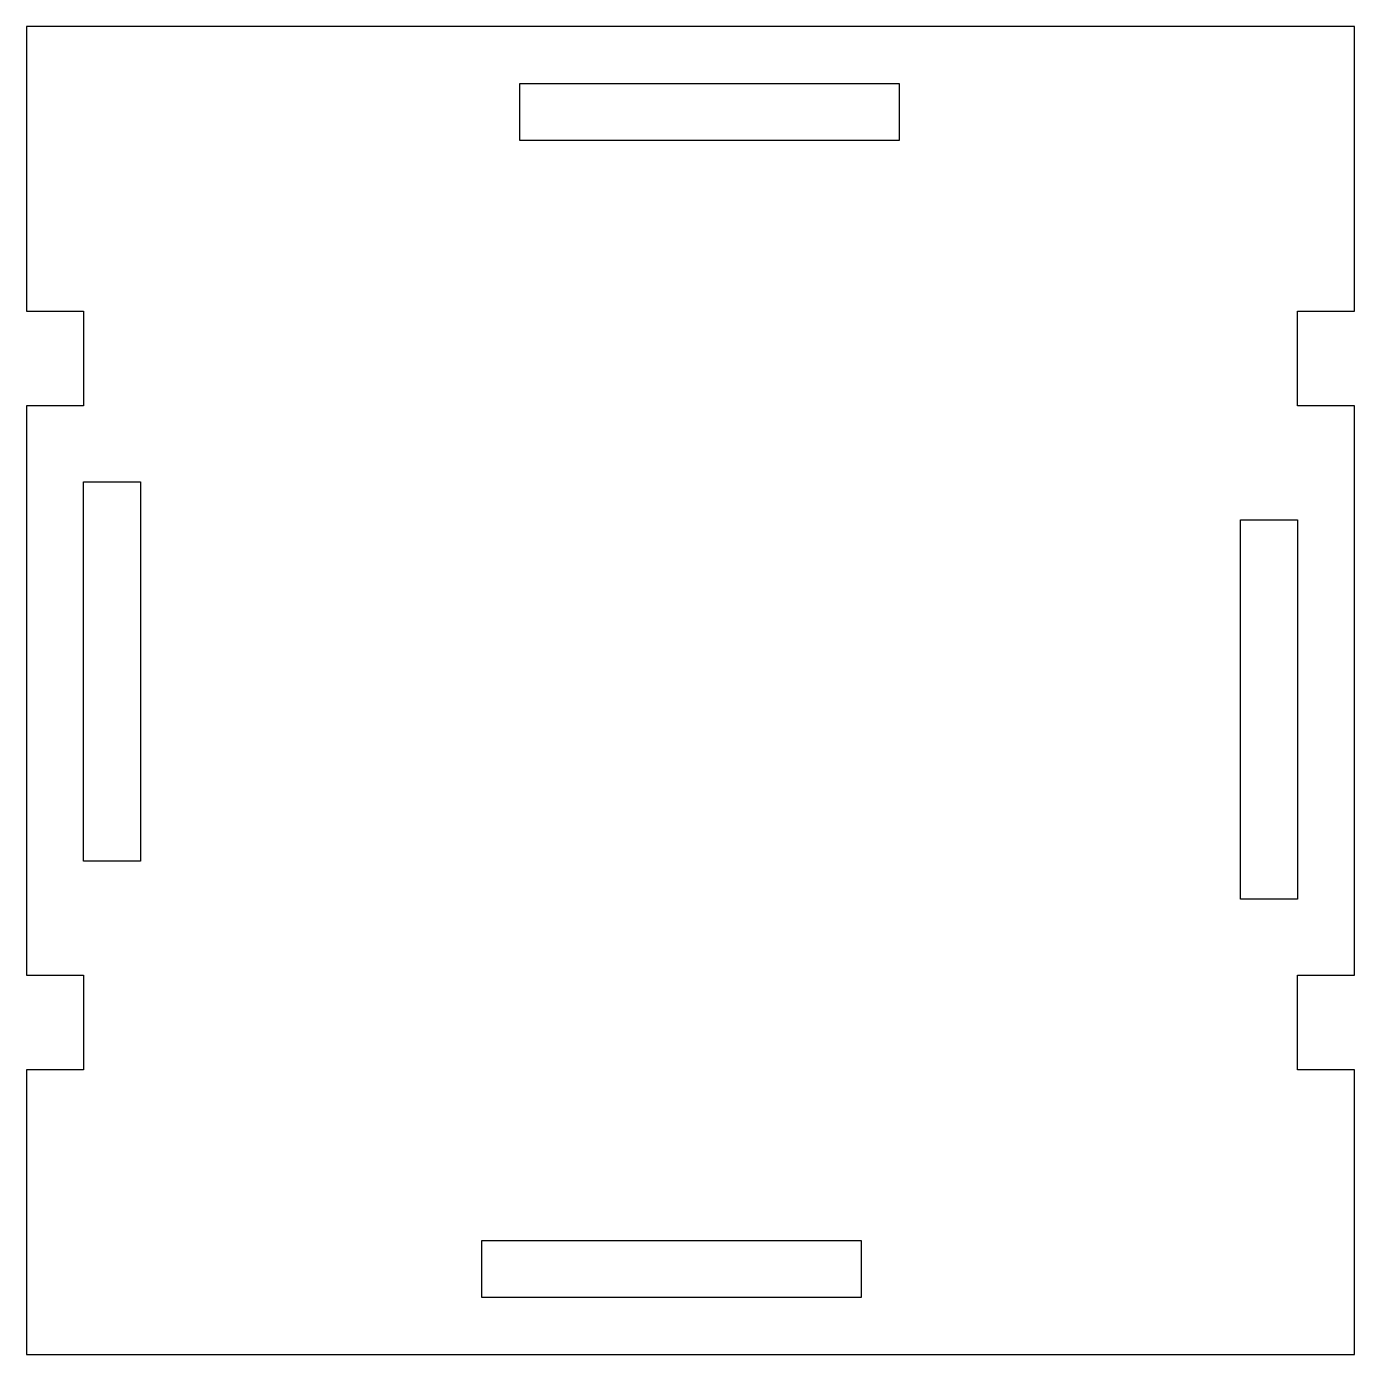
# Model space of a CAD drawing. Header units: millimetres. Extents: x -35 to 35, y -35 to 35.
import ezdxf

# ---------------------------------------------------------------- set-up
doc = ezdxf.new("R2010")
doc.units = ezdxf.units.MM
doc.layers.get('0').update_dxf_attribs({"linetype": 'CONTINUOUS'})

msp = doc.modelspace()

# ---------------------------------------------------------------- linework, layer by layer
for points in [[(35, 35), (-35, 35), (-35, 20), (-32, 20), (-32, 15), (-35, 15), (-35, -15), (-32, -15), (-32, -20), (-35, -20), (-35, -35), (35, -35), (35, -20), (32, -20), (32, -15), (35, -15), (35, 15), (32, 15), (32, 20), (35, 20)], [(-9, 32), (11, 32), (11, 29), (-9, 29)], [(-32, 11), (-29, 11), (-29, -9), (-32, -9)], [(29, 9), (32, 9), (32, -11), (29, -11)], [(-11, -29), (9, -29), (9, -32), (-11, -32)]]:
    msp.add_lwpolyline(points, close=True)

doc.saveas('drawing.dxf')
